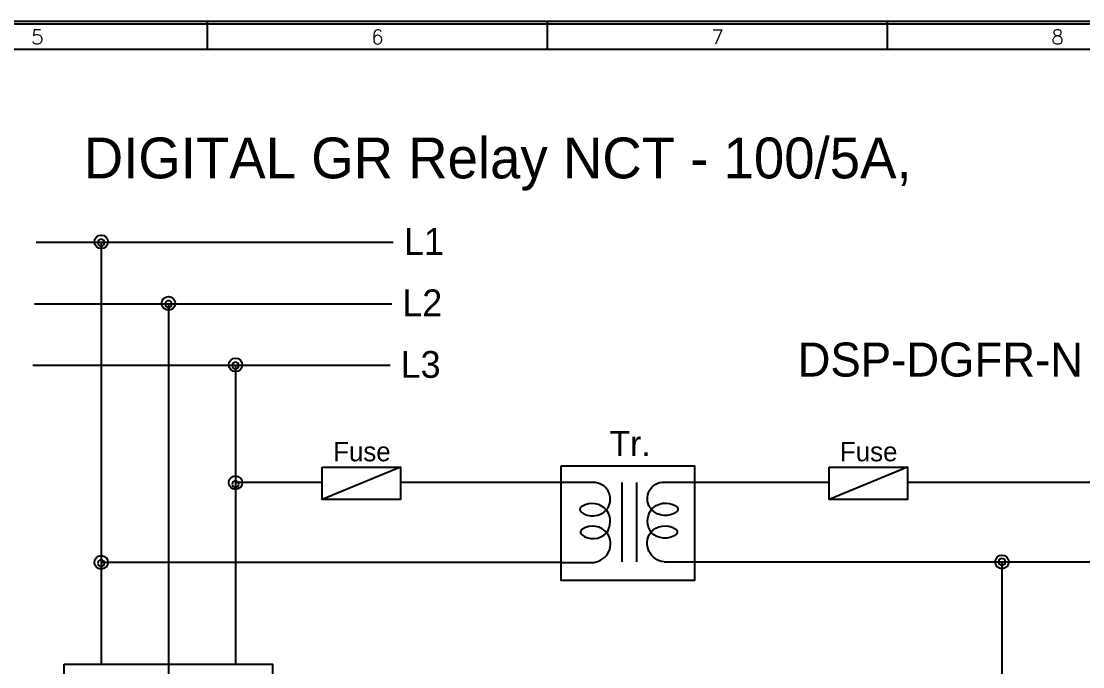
# Model space of a CAD drawing. Header units: millimetres. Extents: x 29 to 409, y 30 to 301.
# Drawn here: x 217.5 to 342.4, y 223.8 to 299.7 of the extents above; entities that cross this region are included whole.
import ezdxf
from ezdxf.enums import TextEntityAlignment as Align

# ---------------------------------------------------------------- set-up
doc = ezdxf.new("R2010")
doc.units = ezdxf.units.MM
for name, color, linetype in [('20', 2, 'Continuous'), ('30', 3, 'Continuous'), ('4', 133, 'Continuous'), ('70', 7, 'Continuous'), ('ASHADE', 7, 'Continuous')]:
    doc.layers.add(name, color=color, linetype=linetype)
doc.styles.add('ghs', font='NGULIM.TTF')
doc.styles.add('SIMPLEX', font='SIMPLEX')

msp = doc.modelspace()

# ---------------------------------------------------------------- linework, layer by layer
msp.add_lwpolyline([(222.57, 224.08), (247.08, 224.08), (247.08, 213.3), (222.57, 213.3)], close=True)
at = {"layer": '20', "color": 7}
msp.add_line((32.71, 296.44), (406.11, 296.44), dxfattribs=at)
at = {"layer": '30', "color": 7}
for p, q in [((239.41, 296.44), (239.41, 299.74)), ((279.41, 296.44), (279.41, 299.74)), ((319.41, 296.44), (319.41, 299.74))]:
    msp.add_line(p, q, dxfattribs=at)
at = {"layer": '4', "color": 0}
for centre in [(226.92, 273.78), (234.83, 266.54), (242.72, 259.31), (242.72, 245.45), (226.92, 236.07), (332.87, 236.12)]:
    msp.add_circle(centre, 0.8, dxfattribs=at)
at = {"layer": '70', "color": 7}
for points in [[(409.41, 29.74), (29.41, 29.74), (29.41, 299.74), (409.41, 299.74)], [(409.11, 30.04), (29.71, 30.04), (29.71, 299.44), (409.11, 299.44)]]:
    msp.add_lwpolyline(points, close=True, dxfattribs=at)
at = {"layer": 'ASHADE', "ltscale": 2}
for p, q in [((261.28, 273.69), (219.27, 273.69)), ((226.92, 273.69), (226.92, 224.08)), ((261.09, 266.46), (219.07, 266.46)), ((234.83, 266.46), (234.83, 222.95)), ((260.89, 259.22), (218.88, 259.22)), ((242.72, 259.22), (242.72, 224.08)), ((262.13, 247.26), (252.92, 243.48)), ((321.74, 247.26), (312.53, 243.48)), ((252.92, 245.45), (242.72, 245.45)), ((281.03, 245.45), (262.13, 245.45)), ((285.06, 245.45), (281.03, 245.45)), ((288.17, 245.45), (288.17, 236.12)), ((289.9, 245.45), (289.9, 236.12)), ((292.91, 245.51), (296.69, 245.51)), ((296.69, 245.51), (312.53, 245.51)), ((321.74, 245.51), (335.17, 245.51)), ((335.17, 245.51), (374.06, 245.51)), ((252.92, 236.07), (226.92, 236.07)), ((281.03, 236.07), (252.92, 236.07)), ((281.03, 236.07), (284.85, 236.07)), ((293.12, 236.12), (296.69, 236.12)), ((294.91, 236.12), (348.61, 236.12)), ((332.87, 236.12), (332.87, 152.01))]:
    msp.add_line(p, q, dxfattribs=at)
at = {"layer": 'ASHADE'}
for points in [[(252.92, 247.26), (262.13, 247.26), (262.13, 243.48), (252.92, 243.48)], [(312.53, 247.26), (321.74, 247.26), (321.74, 243.48), (312.53, 243.48)]]:
    msp.add_lwpolyline(points, close=True, dxfattribs=at)
at = {"layer": 'ASHADE', "ltscale": 2}
msp.add_lwpolyline([(281.03, 247.41), (296.69, 247.41), (296.69, 233.94), (281.03, 233.94)], close=True, dxfattribs=at)
for points in [[(284.85, 236.07, 0.564439), (286.46, 239.5, 0.377614), (283.53, 239.97, 0.521425), (283.41, 239.33, 0.376836), (286.36, 239.52, 0.315184), (286.39, 242.17, 0.377614), (283.46, 242.64, 0.521425), (283.34, 242, 0.382642), (286.33, 242.23, 0.602081), (285.06, 245.45)], [(293.12, 236.12, -0.564439), (291.52, 239.56, -0.377614), (294.44, 240.03, -0.521425), (294.57, 239.38, -0.376836), (291.62, 239.58, -0.315184), (291.59, 242.23, -0.377614), (294.51, 242.7, -0.521425), (294.64, 242.05, -0.382642), (291.64, 242.28, -0.602081), (292.91, 245.51)]]:
    msp.add_lwpolyline(points, format="xyb", dxfattribs=at)
for centre, start, end in [((226.92, 273.69), 0, 180), ((226.92, 273.69), 180, 0), ((234.83, 266.46), 0, 180), ((234.83, 266.46), 180, 0), ((242.72, 259.22), 0, 180), ((242.72, 259.22), 180, 0), ((242.72, 245.27), 0, 180), ((242.72, 245.27), 180, 0), ((226.92, 235.98), 0, 180), ((332.87, 236.12), 0, 180), ((332.87, 236.12), 180, 0), ((226.92, 235.98), 180, 0)]:
    msp.add_arc(centre, 0.395, start, end, dxfattribs=at)

# ---------------------------------------------------------------- texts
at = {"layer": '30', "color": 7, "style": 'SIMPLEX'}
for s, p in [('5', (219.41, 297.89)), ('6', (259.41, 297.89)), ('7', (299.41, 297.89)), ('8', (339.41, 297.89))]:
    msp.add_text(s, height=1.7, dxfattribs=at).set_placement(p, align=Align.MIDDLE)
at = {"layer": 'ASHADE', "ltscale": 2, "style": 'ghs'}
for s, height, p in [('DIGITAL GR Relay NCT - 100/5A,', 4.8, (224.87, 281.25)), ('L1', 3.161, (262.53, 272.25)), ('L2', 3.161, (262.33, 265.02)), ('L3', 3.161, (262.14, 257.78)), ('DSP-DGFR-N', 4, (308.83, 257.93)), ('Tr.', 2.959, (286.72, 248.57)), ('Fuse', 2.276, (254.2, 247.96)), ('Fuse', 2.276, (313.81, 247.96))]:
    msp.add_text(s, height=height, dxfattribs=at).set_placement(p)

doc.saveas('drawing.dxf')
